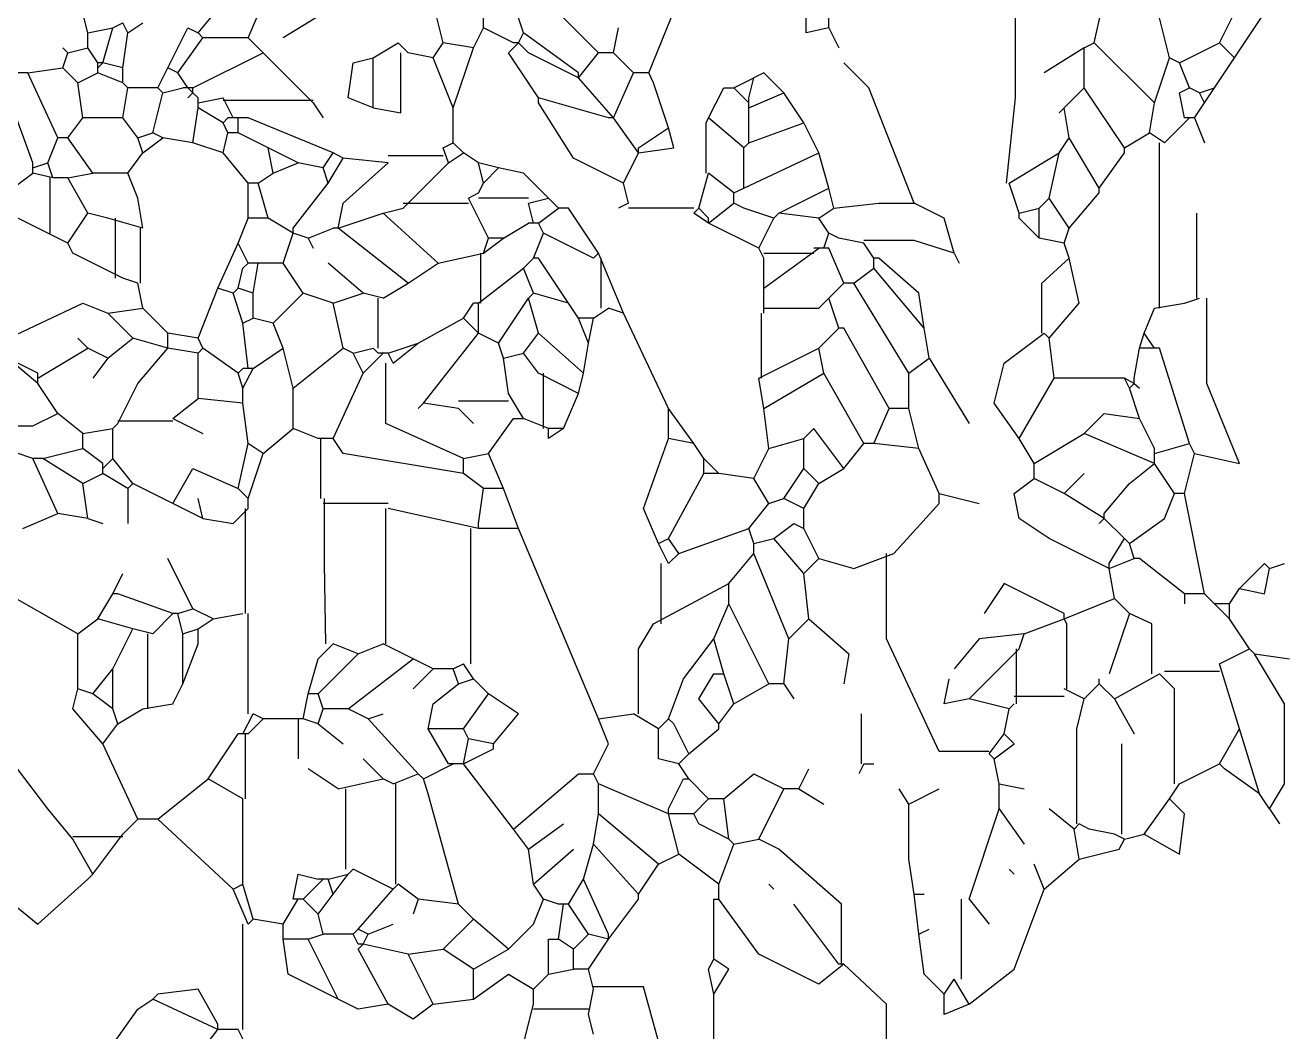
# Model space of a CAD drawing. Header units: millimetres. Extents: x 284148 to 331264, y 78716 to 101523.
# Drawn here: x 312568 to 313743, y 85722 to 86660 of the extents above; entities that cross this region are included whole.
import ezdxf

# ---------------------------------------------------------------- set-up
doc = ezdxf.new("R2010")
doc.units = ezdxf.units.MM

# ---------------------------------------------------------------- blocks, each defined once
blk = doc.blocks.new('A$C6DBE0424')
at = {"linetype": 'Continuous'}
for p, q in [((1439.6, 2506), (1439.6, 2585.3)), ((770, 2506), (760.6, 2543.3)), ((1012.6, 2538.7), (952, 2501.3)), ((1138.7, 2510.7), (1138.7, 2543.3)), ((1708, 2496.7), (1717.3, 2538.7)), ((872.7, 2506), (896, 2534)), ((919.3, 2501.3), (933.3, 2534)), ((1101.3, 2496.7), (1092, 2534)), ((1246, 2487.3), (1204, 2529.3)), ((1824.7, 2496.7), (1843.3, 2534)), ((793.3, 2510.7), (802.6, 2515.3)), ((807.3, 2506), (802.6, 2515.3)), ((807.3, 2506), (821.3, 2515.3)), ((1176, 2506), (1171.3, 2520)), ((1292.7, 2468.7), (1313.7, 2520)), ((1460.6, 2510.7), (1460.6, 2520)), ((1634.5, 2445.3), (1634.5, 2524.7)), ((1778, 2482.7), (1768.7, 2520)), ((1838.7, 2482.7), (1866.7, 2524.7)), ((770, 2506), (793.3, 2510.7)), ((770, 2492), (770, 2506)), ((784, 2478), (793.3, 2510.7)), ((802.6, 2473.3), (807.3, 2506)), ((844.6, 2473.3), (863.3, 2510.7)), ((863.3, 2510.7), (872.7, 2506)), ((877.3, 2501.3), (872.7, 2506)), ((1129.3, 2492), (1138.7, 2510.7)), ((1166.7, 2496.7), (1138.7, 2510.7)), ((1171.3, 2496.7), (1176, 2506)), ((1227.3, 2468.7), (1176, 2506)), ((1260, 2487.3), (1264.6, 2510.7)), ((1460.6, 2510.7), (1439.6, 2506)), ((1460.6, 2510.7), (1470, 2492)), ((751.3, 2487.3), (746.6, 2492)), ((751.3, 2487.3), (770, 2492)), ((779.3, 2478), (770, 2492)), ((854, 2468.7), (877.3, 2501.3)), ((919.3, 2501.3), (877.3, 2501.3)), ((933.3, 2487.3), (919.3, 2501.3)), ((1036, 2482.7), (1059.3, 2496.7)), ((1059.3, 2496.7), (1068.7, 2487.3)), ((1092, 2482.7), (1101.3, 2496.7)), ((1129.3, 2492), (1101.3, 2496.7)), ((1110.6, 2436), (1129.3, 2492)), ((1162, 2487.3), (1171.3, 2496.7)), ((1171.3, 2496.7), (1166.7, 2496.7)), ((1180.7, 2487.3), (1171.3, 2496.7)), ((1698.6, 2492), (1661.3, 2468.7)), ((1698.6, 2492), (1708, 2496.7)), ((1698.6, 2454.7), (1698.6, 2492)), ((1764, 2440.7), (1708, 2496.7)), ((1787.3, 2478), (1824.7, 2496.7)), ((1838.7, 2482.7), (1824.7, 2496.7)), ((746.6, 2473.3), (751.3, 2487.3)), ((868, 2454.7), (933.3, 2487.3)), ((980, 2440.7), (933.3, 2487.3)), ((1017.3, 2478), (1036, 2482.7)), ((1036, 2436), (1036, 2482.7)), ((1061.7, 2431.3), (1061.7, 2487.3)), ((1092, 2482.7), (1068.7, 2487.3)), ((1110.6, 2436), (1092, 2482.7)), ((1190, 2445.3), (1162, 2487.3)), ((1227.3, 2464), (1180.7, 2487.3)), ((1227.3, 2464), (1246, 2487.3)), ((1260, 2487.3), (1246, 2487.3)), ((1278.7, 2468.7), (1260, 2487.3)), ((1764, 2440.7), (1778, 2482.7)), ((1787.3, 2478), (1778, 2482.7)), ((1820, 2454.7), (1838.7, 2482.7)), ((714, 2468.7), (700, 2468.7)), ((714, 2468.7), (746.6, 2473.3)), ((742, 2408), (714, 2468.7)), ((760.6, 2459.3), (746.6, 2473.3)), ((760.6, 2459.3), (779.3, 2468.7)), ((779.3, 2473.3), (784, 2478)), ((779.3, 2473.3), (779.3, 2478)), ((784, 2478), (779.3, 2478)), ((779.3, 2468.7), (779.3, 2473.3)), ((802.6, 2459.3), (779.3, 2468.7)), ((802.6, 2473.3), (784, 2478)), ((802.6, 2459.3), (802.6, 2473.3)), ((835.3, 2454.7), (844.6, 2473.3)), ((854, 2468.7), (844.6, 2473.3)), ((863.3, 2454.7), (854, 2468.7)), ((1012.6, 2445.3), (1017.3, 2478)), ((1227.3, 2464), (1227.3, 2468.7)), ((1260, 2426.7), (1278.7, 2468.7)), ((1292.7, 2468.7), (1278.7, 2468.7)), ((1297.3, 2459.3), (1292.7, 2468.7)), ((1400, 2468.7), (1390.7, 2464)), ((1418.7, 2450), (1400, 2468.7)), ((1498, 2454.7), (1474.7, 2478)), ((1796.6, 2454.7), (1787.3, 2478)), ((765.3, 2426.7), (760.6, 2459.3)), ((807.3, 2454.7), (802.6, 2459.3)), ((1260, 2426.7), (1227.3, 2464)), ((1311.3, 2417.3), (1297.3, 2459.3)), ((1372, 2454.7), (1390.7, 2464)), ((1386, 2445.3), (1390.7, 2464)), ((802.6, 2426.7), (807.3, 2454.7)), ((835.3, 2454.7), (807.3, 2454.7)), ((830.7, 2412.7), (840, 2450)), ((840, 2450), (835.3, 2454.7)), ((840, 2450), (858.6, 2454.7)), ((863.3, 2454.7), (858.6, 2454.7)), ((868, 2450), (863.3, 2454.7)), ((868, 2454.7), (863.3, 2454.7)), ((868, 2450), (863.3, 2445.3)), ((868, 2450), (868, 2454.7)), ((872.7, 2445.3), (868, 2450)), ((872.7, 2440.7), (896, 2445.3)), ((872.7, 2440.7), (872.7, 2445.3)), ((905.3, 2426.7), (896, 2445.3)), ((1036, 2436), (1012.6, 2445.3)), ((1190, 2440.7), (1190, 2445.3)), ((1255.3, 2426.7), (1190, 2445.3)), ((1348.6, 2426.7), (1362.6, 2454.7)), ((1362.6, 2454.7), (1372, 2454.7)), ((1386, 2440.7), (1372, 2454.7)), ((1386, 2436), (1418.7, 2450)), ((1386, 2440.7), (1386, 2445.3)), ((1437.3, 2422), (1418.7, 2450)), ((1540, 2347.3), (1498, 2454.7)), ((1626.3, 2366), (1634.5, 2445.3)), ((1680, 2436), (1698.6, 2454.7)), ((1736, 2398.7), (1698.6, 2454.7)), ((1787.3, 2450), (1796.6, 2454.7)), ((1792, 2426.7), (1787.3, 2450)), ((1806, 2450), (1796.6, 2454.7)), ((1806, 2450), (1820, 2454.7)), ((1810.6, 2440.7), (1806, 2450)), ((1810.6, 2440.7), (1820, 2454.7)), ((718.7, 2384.7), (700, 2436)), ((868, 2403.3), (872.7, 2436)), ((872.7, 2436), (872.7, 2440.7)), ((896, 2422), (872.7, 2436)), ((980, 2443), (896, 2443)), ((980, 2440.7), (989.3, 2426.7)), ((1036, 2436), (1061.7, 2431.3)), ((1110.6, 2403.3), (1110.6, 2436)), ((1222.7, 2389.3), (1190, 2440.7)), ((1386, 2436), (1386, 2440.7)), ((1386, 2403.3), (1386, 2436)), ((1680, 2436), (1675.3, 2431.3)), ((1684.7, 2408), (1680, 2436)), ((1759.3, 2412.7), (1764, 2440.7)), ((1801.3, 2426.7), (1810.6, 2440.7)), ((751.3, 2408), (765.3, 2426.7)), ((802.6, 2426.7), (765.3, 2426.7)), ((816.7, 2408), (802.6, 2426.7)), ((896, 2422), (900.6, 2426.7)), ((900.6, 2412.7), (896, 2422)), ((905.3, 2426.7), (900.6, 2426.7)), ((910, 2426.7), (905.3, 2426.7)), ((919.3, 2426.7), (910, 2426.7)), ((910, 2412.7), (910, 2426.7)), ((998.6, 2394), (919.3, 2426.7)), ((1260, 2426.7), (1255.3, 2426.7)), ((1283.3, 2394), (1260, 2426.7)), ((1346.3, 2422), (1348.6, 2426.7)), ((1346.3, 2375.3), (1346.3, 2422)), ((1381.3, 2398.7), (1348.6, 2426.7)), ((1386, 2403.3), (1437.3, 2422)), ((1451.3, 2394), (1437.3, 2422)), ((1773.3, 2403.3), (1796.6, 2426.7)), ((1796.6, 2426.7), (1792, 2426.7)), ((1801.3, 2426.7), (1796.6, 2426.7)), ((1801.3, 2426.7), (1810.6, 2403.3)), ((816.7, 2408), (830.7, 2412.7)), ((840, 2408), (830.7, 2412.7)), ((896, 2394), (900.6, 2412.7)), ((910, 2412.7), (900.6, 2412.7)), ((938, 2398.7), (910, 2412.7)), ((1283.3, 2398.7), (1311.3, 2417.3)), ((1316, 2398.7), (1311.3, 2417.3)), ((1736, 2398.7), (1759.3, 2412.7)), ((1773.3, 2403.3), (1759.3, 2412.7)), ((732.7, 2384.7), (742, 2408)), ((751.3, 2408), (742, 2408)), ((774.7, 2375.3), (751.3, 2408)), ((821.3, 2394), (816.7, 2408)), ((821.3, 2394), (840, 2408)), ((868, 2403.3), (840, 2408)), ((896, 2394), (868, 2403.3)), ((942.7, 2375.3), (938, 2398.7)), ((966, 2384.7), (938, 2398.7)), ((1101.3, 2398.7), (1110.6, 2403.3)), ((1106, 2384.7), (1101.3, 2398.7)), ((1120, 2394), (1110.6, 2403.3)), ((1283.3, 2394), (1316, 2398.7)), ((1283.3, 2394), (1283.3, 2398.7)), ((1381.3, 2398.7), (1386, 2403.3)), ((1381.3, 2361.3), (1381.3, 2398.7)), ((1675.3, 2394), (1684.7, 2408)), ((1712.6, 2361.3), (1684.7, 2408)), ((1736, 2394), (1736, 2398.7)), ((1768.7, 2249.3), (1768.7, 2403.3)), ((807.3, 2375.3), (821.3, 2394)), ((919.3, 2366), (896, 2394)), ((989.3, 2380), (998.6, 2394)), ((994, 2366), (1008, 2389.3)), ((1008, 2389.3), (998.6, 2394)), ((1050, 2384.7), (1008, 2389.3)), ((1050, 2391.7), (1101.3, 2391.7)), ((1106, 2384.7), (1120, 2394)), ((1134, 2384.7), (1120, 2394)), ((1269.3, 2366), (1222.7, 2389.3)), ((1269.3, 2366), (1283.3, 2394)), ((1381.3, 2361.3), (1451.3, 2394)), ((1460.6, 2361.3), (1451.3, 2394)), ((1628.7, 2366), (1675.3, 2394)), ((1666, 2352), (1675.3, 2394)), ((1712.6, 2361.3), (1736, 2394)), ((700, 2361.3), (718.7, 2375.3)), ((718.7, 2380), (732.7, 2384.7)), ((718.7, 2380), (718.7, 2384.7)), ((718.7, 2375.3), (718.7, 2380)), ((737.3, 2370.7), (718.7, 2375.3)), ((737.3, 2370.7), (732.7, 2384.7)), ((751.3, 2370.7), (774.7, 2375.3)), ((807.3, 2375.3), (774.7, 2375.3)), ((816.7, 2352), (807.3, 2375.3)), ((928.7, 2366), (942.7, 2375.3)), ((942.7, 2375.3), (966, 2384.7)), ((989.3, 2380), (966, 2384.7)), ((994, 2366), (989.3, 2380)), ((1008, 2347.3), (1050, 2384.7)), ((1064, 2342.7), (1106, 2384.7)), ((1138.7, 2366), (1134, 2384.7)), ((1152.6, 2380), (1134, 2384.7)), ((1138.7, 2366), (1152.6, 2380)), ((1176, 2375.3), (1152.6, 2380)), ((1199.3, 2352), (1176, 2375.3)), ((1339.3, 2342.7), (1348.6, 2375.3)), ((1372, 2356.7), (1348.6, 2375.3)), ((735, 2319.3), (735, 2370.7)), ((751.3, 2370.7), (737.3, 2370.7)), ((770, 2338), (751.3, 2370.7)), ((919.3, 2333.3), (919.3, 2366)), ((928.7, 2366), (919.3, 2366)), ((938, 2333.3), (928.7, 2366)), ((961.3, 2324), (994, 2366)), ((1134, 2356.7), (1138.7, 2366)), ((1274, 2347.3), (1269.3, 2366)), ((1638, 2338), (1628.7, 2366)), ((821.3, 2324), (816.7, 2352)), ((1124.7, 2352), (1134, 2356.7)), ((1143.3, 2314.7), (1124.7, 2352)), ((1180.7, 2352), (1134, 2352)), ((1180.7, 2347.3), (1199.3, 2352)), ((1208.6, 2342.7), (1199.3, 2352)), ((1372, 2356.7), (1381.3, 2361.3)), ((1372, 2347.3), (1372, 2356.7)), ((1414, 2338), (1460.6, 2361.3)), ((1465.3, 2342.7), (1460.6, 2361.3)), ((1656.6, 2342.7), (1666, 2352)), ((1684.7, 2324), (1666, 2352)), ((1684.7, 2324), (1712.6, 2356.7)), ((1712.6, 2356.7), (1712.6, 2361.3)), ((732.7, 2319.3), (695.3, 2338)), ((751.3, 2310), (770, 2338)), ((788.7, 2333.3), (770, 2338)), ((1003.3, 2324), (1008, 2347.3)), ((1003.3, 2324), (1045.3, 2338)), ((1045.3, 2338), (1064, 2342.7)), ((1096.6, 2291.3), (1045.3, 2338)), ((1064, 2347.3), (1124.7, 2347.3)), ((1185.3, 2328.7), (1180.7, 2347.3)), ((1190, 2328.7), (1208.6, 2342.7)), ((1218, 2342.7), (1208.6, 2342.7)), ((1246, 2300.7), (1218, 2342.7)), ((1274, 2347.3), (1264.6, 2342.7)), ((1334.7, 2342.7), (1274, 2342.7)), ((1334.7, 2338), (1339.3, 2342.7)), ((1348.6, 2328.7), (1334.7, 2338)), ((1348.6, 2333.3), (1339.3, 2342.7)), ((1348.6, 2328.7), (1372, 2347.3)), ((1381.3, 2342.7), (1372, 2347.3)), ((1409.3, 2333.3), (1381.3, 2342.7)), ((1409.3, 2333.3), (1414, 2338)), ((1451.3, 2333.3), (1414, 2338)), ((1451.3, 2333.3), (1465.3, 2342.7)), ((1465.3, 2342.7), (1507.3, 2347.3)), ((1507.3, 2347.3), (1540, 2347.3)), ((1568, 2333.3), (1540, 2347.3)), ((1638, 2338), (1656.6, 2342.7)), ((1638, 2333.3), (1638, 2338)), ((1656.6, 2314.7), (1656.6, 2342.7)), ((1803.7, 2258.7), (1803.7, 2338)), ((821.3, 2324), (788.7, 2333.3)), ((795.7, 2277.3), (795.7, 2333.3)), ((910, 2310), (919.3, 2333.3)), ((938, 2333.3), (919.3, 2333.3)), ((961.3, 2319.3), (938, 2333.3)), ((1157.3, 2314.7), (1180.7, 2328.7)), ((1185.3, 2328.7), (1180.7, 2328.7)), ((1190, 2328.7), (1185.3, 2328.7)), ((1194.6, 2319.3), (1190, 2328.7)), ((1348.6, 2328.7), (1348.6, 2333.3)), ((1395.3, 2305.3), (1348.6, 2328.7)), ((1395.3, 2305.3), (1409.3, 2333.3)), ((1460.6, 2319.3), (1451.3, 2333.3)), ((1577.3, 2300.7), (1568, 2333.3)), ((1656.6, 2314.7), (1638, 2333.3)), ((751.3, 2310), (732.7, 2319.3)), ((819, 2272.7), (819, 2324)), ((952, 2291.3), (961.3, 2319.3)), ((961.3, 2319.3), (961.3, 2324)), ((975.3, 2314.7), (961.3, 2319.3)), ((975.3, 2314.7), (998.6, 2324)), ((975.3, 2314.7), (980, 2305.3)), ((1003.3, 2324), (998.6, 2324)), ((1068.7, 2272.7), (1003.3, 2324)), ((1138.7, 2300.7), (1157.3, 2314.7)), ((1138.7, 2300.7), (1143.3, 2314.7)), ((1157.3, 2314.7), (1143.3, 2314.7)), ((1185.3, 2296), (1194.6, 2319.3)), ((1241.3, 2296), (1194.6, 2319.3)), ((1456, 2305.3), (1460.6, 2319.3)), ((1470, 2314.7), (1460.6, 2319.3)), ((1493.3, 2310), (1470, 2314.7)), ((1680, 2310), (1656.6, 2314.7)), ((1680, 2310), (1684.7, 2324)), ((756, 2300.7), (751.3, 2310)), ((891.3, 2268), (910, 2310)), ((919.3, 2291.3), (910, 2310)), ((1400, 2296), (1395.3, 2305.3)), ((1400, 2268), (1451.3, 2305.3)), ((1451.3, 2305.3), (1446.6, 2305.3)), ((1456, 2305.3), (1451.3, 2305.3)), ((1460.6, 2305.3), (1456, 2305.3)), ((1474.7, 2272.7), (1460.6, 2305.3)), ((1540, 2312.3), (1493.3, 2312.3)), ((1502.6, 2296), (1493.3, 2310)), ((1577.3, 2300.7), (1540, 2312.3)), ((1684.7, 2296), (1680, 2310)), ((802.6, 2277.3), (756, 2300.7)), ((914.6, 2286.7), (919.3, 2291.3)), ((928.7, 2291.3), (919.3, 2291.3)), ((924, 2263.3), (928.7, 2291.3)), ((952, 2291.3), (928.7, 2291.3)), ((970.7, 2263.3), (952, 2291.3)), ((1026.7, 2263.3), (994, 2291.3)), ((1068.7, 2272.7), (1096.6, 2291.3)), ((1096.6, 2291.3), (1138.7, 2300.7)), ((1136.3, 2254), (1136.3, 2300.7)), ((1176, 2286.7), (1185.3, 2296)), ((1190, 2296), (1185.3, 2296)), ((1218, 2254), (1190, 2296)), ((1241.3, 2296), (1246, 2300.7)), ((1269.3, 2244.7), (1246, 2300.7)), ((1248.3, 2249.3), (1248.3, 2296)), ((1400, 2300.7), (1446.6, 2300.7)), ((1400, 2268), (1400, 2296)), ((1507.3, 2296), (1502.6, 2296)), ((1502.6, 2291.3), (1502.6, 2296)), ((1502.6, 2286.7), (1502.6, 2291.3)), ((1544.6, 2263.3), (1507.3, 2296)), ((1577.3, 2300.7), (1582, 2291.3)), ((1659, 2272.7), (1684.7, 2296)), ((1694, 2254), (1684.7, 2296)), ((910, 2268), (914.6, 2286.7)), ((1134, 2254), (1176, 2286.7)), ((1185.3, 2263.3), (1176, 2286.7)), ((1484, 2272.7), (1502.6, 2286.7)), ((1549.3, 2230.7), (1502.6, 2286.7)), ((816.7, 2272.7), (802.6, 2277.3)), ((821.3, 2249.3), (816.7, 2272.7)), ((872.7, 2221.3), (891.3, 2268)), ((905.3, 2263.3), (891.3, 2268)), ((905.3, 2263.3), (910, 2268)), ((924, 2263.3), (910, 2268)), ((1045.3, 2258.7), (1068.7, 2272.7)), ((1400, 2244.7), (1400, 2268)), ((1460.6, 2258.7), (1474.7, 2272.7)), ((1484, 2272.7), (1474.7, 2272.7)), ((1535.3, 2188.7), (1484, 2272.7)), ((1659, 2226), (1659, 2272.7)), ((914.6, 2235.3), (905.3, 2263.3)), ((924, 2240), (924, 2263.3)), ((942.7, 2235.3), (970.7, 2263.3)), ((998.6, 2254), (970.7, 2263.3)), ((998.6, 2254), (1026.7, 2263.3)), ((1045.3, 2258.7), (1026.7, 2263.3)), ((1040.7, 2212), (1040.7, 2258.7)), ((1152.6, 2216.7), (1180.7, 2258.7)), ((1180.7, 2258.7), (1185.3, 2263.3)), ((1190, 2226), (1180.7, 2258.7)), ((1218, 2254), (1185.3, 2263.3)), ((1451.3, 2249.3), (1460.6, 2258.7)), ((1470, 2230.7), (1460.6, 2258.7)), ((1549.3, 2230.7), (1544.6, 2263.3)), ((1792, 2254), (1806, 2258.7)), ((1813, 2179.3), (1813, 2258.7)), ((686, 2216.7), (765.3, 2254)), ((765.3, 2254), (788.7, 2244.7)), ((788.7, 2244.7), (821.3, 2249.3)), ((812, 2221.3), (788.7, 2244.7)), ((844.6, 2226), (821.3, 2249.3)), ((1008, 2212), (998.6, 2254)), ((1120, 2240), (1129.3, 2254)), ((1134, 2254), (1129.3, 2254)), ((1134, 2230.7), (1134, 2254)), ((1227.3, 2240), (1218, 2254)), ((1241.3, 2240), (1255.3, 2249.3)), ((1269.3, 2244.7), (1255.3, 2249.3)), ((1311.3, 2156), (1269.3, 2244.7)), ((1397.7, 2184), (1397.7, 2244.7)), ((1400, 2249.3), (1451.3, 2249.3)), ((1666, 2221.3), (1694, 2254)), ((1754.6, 2226), (1764, 2249.3)), ((1764, 2249.3), (1792, 2254)), ((914.6, 2235.3), (924, 2240)), ((919.3, 2193.3), (914.6, 2235.3)), ((942.7, 2235.3), (924, 2240)), ((952, 2212), (942.7, 2235.3)), ((1078, 2216.7), (1120, 2240)), ((1134, 2226), (1120, 2240)), ((1236.7, 2216.7), (1227.3, 2240)), ((1241.3, 2240), (1227.3, 2240)), ((1236.7, 2216.7), (1241.3, 2240)), ((770, 2212), (760.6, 2221.3)), ((788.7, 2202.7), (812, 2221.3)), ((844.6, 2212), (812, 2221.3)), ((872.7, 2221.3), (844.6, 2226)), ((844.6, 2221.3), (844.6, 2226)), ((844.6, 2216.7), (844.6, 2221.3)), ((877.3, 2212), (872.7, 2221.3)), ((1082.7, 2160.7), (1134, 2226)), ((1134, 2226), (1134, 2230.7)), ((1152.6, 2216.7), (1134, 2226)), ((1176, 2207.3), (1190, 2226)), ((1232, 2188.7), (1190, 2226)), ((1451.3, 2212), (1470, 2230.7)), ((1474.7, 2230.7), (1470, 2230.7)), ((1516.7, 2156), (1474.7, 2230.7)), ((1554, 2202.7), (1549.3, 2230.7)), ((1624, 2198), (1661.3, 2226)), ((1666, 2221.3), (1661.3, 2226)), ((1670.7, 2184), (1666, 2221.3)), ((1750, 2212), (1754.6, 2226)), ((1764, 2212), (1754.6, 2226)), ((723.3, 2184), (770, 2212)), ((788.7, 2202.7), (770, 2212)), ((816.7, 2179.3), (844.6, 2212)), ((844.6, 2212), (844.6, 2216.7)), ((872.7, 2207.3), (844.6, 2212)), ((872.7, 2207.3), (877.3, 2212)), ((910, 2188.7), (877.3, 2212)), ((924, 2193.3), (952, 2212)), ((961.3, 2174.7), (952, 2212)), ((961.3, 2174.7), (1008, 2212)), ((1017.3, 2207.3), (1008, 2212)), ((1017.3, 2207.3), (1036, 2212)), ((1040.7, 2207.3), (1036, 2212)), ((1050, 2207.3), (1078, 2216.7)), ((1054.6, 2198), (1078, 2216.7)), ((1157.3, 2202.7), (1152.6, 2216.7)), ((1232, 2188.7), (1236.7, 2216.7)), ((1395.3, 2184), (1451.3, 2212)), ((1456, 2188.7), (1451.3, 2212)), ((1745.3, 2184), (1750, 2212)), ((1764, 2212), (1750, 2212)), ((1768.7, 2212), (1764, 2212)), ((1796.6, 2123.3), (1768.7, 2212)), ((723.3, 2179.3), (695.3, 2202.7)), ((723.3, 2188.7), (695.3, 2202.7)), ((788.7, 2202.7), (774.7, 2184)), ((872.7, 2165.3), (872.7, 2207.3)), ((1026.7, 2188.7), (1017.3, 2207.3)), ((1026.7, 2188.7), (1045.3, 2207.3)), ((1045.3, 2207.3), (1040.7, 2207.3)), ((1050, 2207.3), (1045.3, 2207.3)), ((1047.7, 2142), (1047.7, 2198)), ((1054.6, 2198), (1050, 2207.3)), ((1157.3, 2202.7), (1176, 2207.3)), ((1162, 2170), (1157.3, 2202.7)), ((1190, 2188.7), (1176, 2207.3)), ((1535.3, 2188.7), (1554, 2202.7)), ((1554, 2202.7), (1591.3, 2142)), ((1614.6, 2160.7), (1624, 2198)), ((723.3, 2184), (723.3, 2188.7)), ((910, 2188.7), (914.6, 2193.3)), ((914.6, 2174.7), (910, 2188.7)), ((914.6, 2174.7), (924, 2193.3)), ((919.3, 2193.3), (914.6, 2193.3)), ((924, 2193.3), (919.3, 2193.3)), ((998.6, 2128), (1026.7, 2188.7)), ((1227.3, 2170), (1190, 2188.7)), ((1194.6, 2137.3), (1194.6, 2188.7)), ((1227.3, 2170), (1232, 2188.7)), ((1400, 2156), (1456, 2188.7)), ((1493.3, 2123.3), (1456, 2188.7)), ((1535.3, 2156), (1535.3, 2188.7)), ((723.3, 2179.3), (723.3, 2184)), ((742, 2151.3), (723.3, 2179.3)), ((798, 2142), (816.7, 2179.3)), ((914.6, 2160.7), (914.6, 2174.7)), ((961.3, 2137.3), (961.3, 2174.7)), ((1400, 2156), (1395.3, 2184)), ((1638, 2128), (1670.7, 2184)), ((1736, 2184), (1670.7, 2184)), ((1740.7, 2174.7), (1736, 2184)), ((1745.3, 2179.3), (1736, 2184)), ((1740.7, 2174.7), (1745.3, 2179.3)), ((1750, 2146.7), (1740.7, 2174.7)), ((1745.3, 2179.3), (1745.3, 2184)), ((1745.3, 2179.3), (1750, 2174.7)), ((1843.3, 2104.7), (1813, 2179.3)), ((849.3, 2146.7), (872.7, 2165.3)), ((914.6, 2160.7), (872.7, 2165.3)), ((1115.3, 2163), (1162, 2163)), ((1176, 2146.7), (1162, 2170)), ((1213.3, 2137.3), (1227.3, 2170)), ((718.7, 2139.7), (742, 2151.3)), ((765.3, 2132.7), (742, 2151.3)), ((919.3, 2123.3), (914.6, 2160.7)), ((1082.7, 2160.7), (1078, 2156)), ((1115.3, 2156), (1082.7, 2160.7)), ((1115.3, 2156), (1129.3, 2142)), ((1334.7, 2123.3), (1311.3, 2156)), ((1311.3, 2128), (1311.3, 2156)), ((1404.6, 2118.7), (1400, 2156)), ((1502.6, 2123.3), (1516.7, 2156)), ((1535.3, 2156), (1516.7, 2156)), ((1544.6, 2118.7), (1535.3, 2156)), ((1638, 2128), (1614.6, 2160.7)), ((1698.6, 2132.7), (1717.3, 2151.3)), ((1717.3, 2151.3), (1750, 2146.7)), ((672, 2139.7), (718.7, 2139.7)), ((793.3, 2137.3), (798, 2142)), ((798, 2144.3), (849.3, 2144.3)), ((849.3, 2146.7), (877.3, 2132.7)), ((1120, 2109.3), (1047.7, 2142)), ((1143.3, 2114), (1166.7, 2146.7)), ((1166.7, 2146.7), (1176, 2146.7)), ((1199.3, 2137.3), (1176, 2146.7)), ((1764, 2118.7), (1750, 2146.7)), ((765.3, 2132.7), (793.3, 2137.3)), ((765.3, 2118.7), (765.3, 2132.7)), ((793.3, 2109.3), (793.3, 2137.3)), ((933.3, 2114), (961.3, 2137.3)), ((984.7, 2128), (961.3, 2137.3)), ((998.6, 2128), (984.7, 2128)), ((987, 2072), (987, 2128)), ((1008, 2114), (998.6, 2128)), ((1213.3, 2137.3), (1199.3, 2137.3)), ((1213.3, 2137.3), (1199.3, 2128)), ((1199.3, 2128), (1199.3, 2137.3)), ((1288, 2062.7), (1311.3, 2128)), ((1334.7, 2123.3), (1311.3, 2128)), ((1404.6, 2118.7), (1437.3, 2128)), ((1446.6, 2137.3), (1437.3, 2128)), ((1437.3, 2100), (1437.3, 2128)), ((1474.7, 2100), (1446.6, 2137.3)), ((1652, 2104.7), (1638, 2128)), ((1652, 2104.7), (1698.6, 2132.7)), ((1764, 2104.7), (1698.6, 2132.7)), ((718.7, 2109.3), (676.7, 2123.3)), ((728, 2109.3), (765.3, 2118.7)), ((784, 2104.7), (765.3, 2118.7)), ((910, 2081.3), (919.3, 2123.3)), ((933.3, 2114), (919.3, 2123.3)), ((1344, 2109.3), (1334.7, 2123.3)), ((1390.7, 2090.7), (1404.6, 2118.7)), ((1474.7, 2100), (1493.3, 2123.3)), ((1502.6, 2123.3), (1493.3, 2123.3)), ((1544.6, 2118.7), (1502.6, 2123.3)), ((1563.3, 2076.7), (1544.6, 2118.7)), ((1764, 2114), (1796.6, 2123.3)), ((1764, 2114), (1764, 2118.7)), ((1801.3, 2114), (1796.6, 2123.3)), ((742, 2058), (718.7, 2109.3)), ((728, 2109.3), (718.7, 2109.3)), ((765.3, 2086), (728, 2109.3)), ((784, 2100), (793.3, 2109.3)), ((784, 2100), (784, 2104.7)), ((812, 2086), (793.3, 2109.3)), ((919.3, 2072), (933.3, 2114)), ((1120, 2095.3), (1008, 2114)), ((1120, 2109.3), (1143.3, 2114)), ((1120, 2095.3), (1120, 2109.3)), ((1157.3, 2081.3), (1143.3, 2114)), ((1358, 2095.3), (1344, 2109.3)), ((1344, 2095.3), (1344, 2109.3)), ((1652, 2090.7), (1652, 2104.7)), ((1740.7, 2086), (1764, 2104.7)), ((1764, 2109.3), (1764, 2114)), ((1764, 2104.7), (1764, 2109.3)), ((1782.7, 2076.7), (1764, 2104.7)), ((1792, 2076.7), (1801.3, 2114)), ((1801.3, 2114), (1843.3, 2104.7)), ((765.3, 2086), (784, 2095.3)), ((784, 2095.3), (784, 2100)), ((807.3, 2081.3), (784, 2095.3)), ((849.3, 2067.3), (868, 2100)), ((868, 2100), (910, 2081.3)), ((1138.7, 2081.3), (1120, 2095.3)), ((1311.3, 2034.7), (1344, 2095.3)), ((1358, 2095.3), (1344, 2095.3)), ((1390.7, 2090.7), (1358, 2095.3)), ((1418.7, 2072), (1437.3, 2100)), ((1451.3, 2086), (1437.3, 2100)), ((1451.3, 2086), (1474.7, 2100)), ((1680, 2076.7), (1698.6, 2095.3)), ((770, 2053.3), (765.3, 2086)), ((807.3, 2081.3), (812, 2086)), ((807.3, 2081.3), (807.3, 2048.7)), ((849.3, 2067.3), (812, 2086)), ((919.3, 2072), (910, 2081.3)), ((1134, 2048.7), (1138.7, 2081.3)), ((1157.3, 2081.3), (1138.7, 2081.3)), ((1171.3, 2044), (1157.3, 2081.3)), ((1404.6, 2067.3), (1390.7, 2090.7)), ((1437.3, 2062.7), (1451.3, 2086)), ((1633.3, 2076.7), (1652, 2090.7)), ((1680, 2076.7), (1652, 2090.7)), ((1717.3, 2058), (1740.7, 2086)), ((877.3, 2053.3), (872.7, 2072)), ((919.3, 2062.7), (919.3, 2072)), ((990.5, 2011.3), (990.5, 2072)), ((1404.6, 2067.3), (1418.7, 2072)), ((1437.3, 2062.7), (1418.7, 2072)), ((1563.3, 2067.3), (1563.3, 2076.7)), ((1563.3, 2076.7), (1600.6, 2067.3)), ((1638, 2053.3), (1633.3, 2076.7)), ((1717.3, 2053.3), (1680, 2076.7)), ((1773.3, 2053.3), (1782.7, 2076.7)), ((1792, 2076.7), (1782.7, 2076.7)), ((1810.6, 1983.3), (1792, 2076.7)), ((709.3, 2044), (742, 2058)), ((770, 2053.3), (742, 2058)), ((877.3, 2053.3), (849.3, 2067.3)), ((905.3, 2048.7), (919.3, 2062.7)), ((917, 1964.7), (917, 2062.7)), ((1050, 2067.3), (989.3, 2067.3)), ((1047.7, 1936.7), (1047.7, 2062.7)), ((1134, 2044), (1050, 2062.7)), ((1302, 2030), (1288, 2062.7)), ((1386, 2044), (1404.6, 2067.3)), ((1437.3, 2044), (1437.3, 2062.7)), ((1521.3, 2020.7), (1563.3, 2067.3)), ((1717.3, 2053.3), (1717.3, 2058)), ((770, 2053.3), (784, 2048.7)), ((877.3, 2053.3), (905.3, 2048.7)), ((1134, 2044), (1134, 2048.7)), ((1409.3, 2034.7), (1428, 2048.7)), ((1428, 2048.7), (1437.3, 2044)), ((1666, 2034.7), (1638, 2053.3)), ((1717.3, 2053.3), (1712.6, 2048.7)), ((1736, 2034.7), (1717.3, 2053.3)), ((1740.7, 2030), (1773.3, 2053.3)), ((1127, 1918), (1127, 2044)), ((1171.3, 2044), (1134, 2044)), ((1246, 1866.7), (1171.3, 2044)), ((1302, 2030), (1311.3, 2034.7)), ((1320.7, 2020.7), (1311.3, 2034.7)), ((1320.7, 2020.7), (1386, 2044)), ((1390.7, 2030), (1386, 2044)), ((1390.7, 2030), (1409.3, 2034.7)), ((1437.3, 2002), (1409.3, 2034.7)), ((1451.3, 2016), (1437.3, 2044)), ((1722, 2006.7), (1666, 2034.7)), ((1722, 2011.3), (1736, 2034.7)), ((1740.7, 2030), (1736, 2034.7)), ((1311.3, 2011.3), (1302, 2030)), ((1390.7, 2020.7), (1390.7, 2030)), ((1745.3, 2016), (1740.7, 2030)), ((868, 1969.3), (844.6, 2016)), ((991.7, 1936.7), (990.5, 2011.3)), ((1304.3, 1955.3), (1304.3, 2011.3)), ((1311.3, 2011.3), (1320.7, 2020.7)), ((1367.3, 1992.7), (1390.7, 2020.7)), ((1423.3, 1941.3), (1390.7, 2020.7)), ((1437.3, 2002), (1451.3, 2016)), ((1451.3, 2016), (1484, 2006.7)), ((1484, 2006.7), (1521.3, 2020.7)), ((1514.3, 1941.3), (1514.3, 2020.7)), ((1722, 2006.7), (1745.3, 2016)), ((1722, 2006.7), (1722, 2011.3)), ((1750, 2016), (1745.3, 2016)), ((1792, 1983.3), (1750, 2016)), ((1843.3, 1988), (1866.7, 2011.3)), ((1866.7, 2011.3), (1871.3, 2006.7)), ((1871.3, 2006.7), (1885.3, 2011.3)), ((793.3, 1983.3), (802.6, 2002)), ((1442, 1960), (1437.3, 2002)), ((1726.7, 1978.7), (1722, 2006.7)), ((1866.7, 1983.3), (1871.3, 2006.7)), ((760.6, 1946), (686, 1988)), ((1297.3, 1955.3), (1367.3, 1992.7)), ((1367.3, 1974), (1367.3, 1992.7)), ((1624, 1992.7), (1605.3, 1964.7)), ((1680, 1964.7), (1624, 1992.7)), ((1834, 1974), (1843.3, 1988)), ((1843.3, 1988), (1866.7, 1983.3)), ((779.3, 1960), (793.3, 1983.3)), ((798, 1983.3), (793.3, 1983.3)), ((849.3, 1964.7), (798, 1983.3)), ((1353.3, 1941.3), (1367.3, 1974)), ((1404.6, 1899.3), (1367.3, 1974)), ((1680, 1960), (1726.7, 1978.7)), ((1740.7, 1964.7), (1726.7, 1978.7)), ((1810.6, 1983.3), (1792, 1983.3)), ((1792, 1983.3), (1792, 1974)), ((1820, 1974), (1810.6, 1983.3)), ((1834, 1960), (1820, 1974)), ((1834, 1974), (1820, 1974)), ((1834, 1960), (1834, 1974)), ((830.7, 1946), (849.3, 1964.7)), ((854, 1964.7), (849.3, 1964.7)), ((854, 1964.7), (868, 1969.3)), ((858.6, 1946), (854, 1964.7)), ((886.7, 1960), (868, 1969.3)), ((886.7, 1960), (914.6, 1964.7)), ((919.3, 1871.3), (919.3, 1964.7)), ((1680, 1960), (1680, 1964.7)), ((1740.7, 1964.7), (1722, 1908.7)), ((1761.7, 1955.3), (1740.7, 1964.7)), ((760.6, 1946), (779.3, 1960)), ((812, 1950.7), (779.3, 1960)), ((793.3, 1913.3), (812, 1950.7)), ((830.7, 1946), (812, 1950.7)), ((858.6, 1946), (872.7, 1950.7)), ((872.7, 1950.7), (886.7, 1960)), ((872.7, 1936.7), (872.7, 1950.7)), ((1283.3, 1932), (1297.3, 1955.3)), ((1423.3, 1941.3), (1442, 1960)), ((1442, 1960), (1479.3, 1927.3)), ((1642.7, 1946), (1680, 1960)), ((1682.3, 1955.3), (1680, 1960)), ((1682.3, 1894.7), (1682.3, 1955.3)), ((1761.7, 1908.7), (1761.7, 1955.3)), ((1852.6, 1932), (1834, 1960)), ((760.6, 1894.7), (760.6, 1946)), ((826, 1876), (826, 1946)), ((858.6, 1899.3), (858.6, 1946)), ((1325.3, 1904), (1353.3, 1941.3)), ((1362.6, 1908.7), (1353.3, 1941.3)), ((1418.7, 1899.3), (1423.3, 1941.3)), ((1563.3, 1836.3), (1514.3, 1941.3)), ((1600.6, 1941.3), (1577.3, 1913.3)), ((1642.7, 1946), (1600.6, 1941.3)), ((1638, 1932), (1642.7, 1946)), ((858.6, 1899.3), (872.7, 1936.7)), ((984.7, 1922.7), (998.6, 1936.7)), ((984.7, 1890), (1022, 1927.3)), ((1022, 1927.3), (998.6, 1936.7)), ((1022, 1927.3), (1045.3, 1936.7)), ((1073.3, 1922.7), (1045.3, 1936.7)), ((1283.3, 1871.3), (1283.3, 1932)), ((1479.3, 1927.3), (1474.7, 1899.3)), ((1591.3, 1885.3), (1638, 1932)), ((1635.6, 1880.7), (1635.6, 1932)), ((1824.7, 1918), (1852.6, 1932)), ((1857.3, 1927.3), (1852.6, 1932)), ((1885.3, 1880.7), (1857.3, 1927.3)), ((1857.3, 1927.3), (1890, 1922.7)), ((975.3, 1890), (984.7, 1922.7)), ((1012.6, 1876), (1073.3, 1922.7)), ((1092, 1913.3), (1073.3, 1922.7)), ((1110.6, 1913.3), (1120, 1918)), ((1129.3, 1904), (1120, 1918)), ((1843.3, 1857.3), (1824.7, 1918)), ((774.7, 1890), (793.3, 1913.3)), ((793.3, 1876), (793.3, 1913.3)), ((1092, 1913.3), (1073.3, 1894.7)), ((1110.6, 1913.3), (1092, 1913.3)), ((1115.3, 1899.3), (1110.6, 1913.3)), ((1115.3, 1899.3), (1129.3, 1904)), ((1143.3, 1890), (1129.3, 1904)), ((1311.3, 1866.7), (1325.3, 1904)), ((1339.3, 1885.3), (1353.3, 1908.7)), ((1353.3, 1908.7), (1362.6, 1908.7)), ((1372, 1880.7), (1362.6, 1908.7)), ((1568, 1880.7), (1572.7, 1904)), ((1712.6, 1899.3), (1712.6, 1904)), ((1726.7, 1885.3), (1768.7, 1908.7)), ((1773.3, 1904), (1768.7, 1908.7)), ((1773.3, 1911), (1824.7, 1911)), ((1782.7, 1894.7), (1773.3, 1904)), ((756, 1876), (760.6, 1894.7)), ((774.7, 1890), (760.6, 1894.7)), ((849.3, 1880.7), (858.6, 1899.3)), ((1092, 1880.7), (1115.3, 1899.3)), ((1372, 1880.7), (1404.6, 1899.3)), ((1418.7, 1899.3), (1404.6, 1899.3)), ((1418.7, 1899.3), (1428, 1885.3)), ((1698.6, 1885.3), (1680, 1894.7)), ((1698.6, 1885.3), (1712.6, 1899.3)), ((1726.7, 1885.3), (1712.6, 1899.3)), ((1782.7, 1806), (1782.7, 1894.7)), ((793.3, 1876), (774.7, 1890)), ((821.3, 1876), (849.3, 1880.7)), ((970.7, 1866.7), (975.3, 1890)), ((984.7, 1890), (975.3, 1890)), ((989.3, 1876), (984.7, 1890)), ((1087.3, 1857.3), (1092, 1880.7)), ((1120, 1857.3), (1143.3, 1890)), ((1171.3, 1871.3), (1143.3, 1890)), ((1358, 1862), (1339.3, 1885.3)), ((1358, 1862), (1372, 1880.7)), ((1591.3, 1885.3), (1568, 1880.7)), ((1628.7, 1876), (1591.3, 1885.3)), ((1628.7, 1876), (1633.3, 1880.7)), ((1633.3, 1887.7), (1680, 1887.7)), ((1691.7, 1857.3), (1698.6, 1885.3)), ((1726.7, 1885.3), (1745.3, 1852.7)), ((1885.3, 1806), (1885.3, 1880.7)), ((784, 1843.3), (756, 1876)), ((798, 1862), (793.3, 1876)), ((798, 1862), (821.3, 1876)), ((914.6, 1852.7), (924, 1871.3)), ((933.3, 1866.7), (924, 1871.3)), ((984.7, 1862), (989.3, 1876)), ((1012.6, 1876), (989.3, 1876)), ((1031.3, 1866.7), (1012.6, 1876)), ((1031.3, 1866.7), (1045.3, 1871.3)), ((1148, 1843.3), (1171.3, 1871.3)), ((1246, 1866.7), (1278.7, 1871.3)), ((1302, 1857.3), (1278.7, 1871.3)), ((1491, 1824.7), (1491, 1871.3)), ((1624, 1852.7), (1628.7, 1876)), ((784, 1843.3), (798, 1862)), ((919.3, 1852.7), (933.3, 1866.7)), ((961.3, 1866.7), (933.3, 1866.7)), ((966, 1866.7), (961.3, 1866.7)), ((970.7, 1866.7), (966, 1866.7)), ((966, 1866.7), (966, 1829.3)), ((984.7, 1862), (970.7, 1866.7)), ((984.7, 1862), (1008, 1843.3)), ((1078, 1815.3), (1031.3, 1866.7)), ((1106, 1824.7), (1087.3, 1857.3)), ((1120, 1857.3), (1087.3, 1857.3)), ((1124.7, 1848), (1120, 1857.3)), ((1255.3, 1843.3), (1246, 1866.7)), ((1302, 1857.3), (1311.3, 1866.7)), ((1302, 1829.3), (1302, 1857.3)), ((1316, 1862), (1311.3, 1866.7)), ((1330, 1834), (1316, 1862)), ((1330, 1834), (1358, 1857.3)), ((1358, 1857.3), (1358, 1862)), ((1691.7, 1768.7), (1691.7, 1857.3)), ((1824.7, 1824.7), (1843.3, 1857.3)), ((1862, 1796.7), (1843.3, 1857.3)), ((882, 1810.7), (910, 1852.7)), ((914.6, 1852.7), (910, 1852.7)), ((919.3, 1852.7), (914.6, 1852.7)), ((917, 1792), (917, 1852.7)), ((1120, 1824.7), (1124.7, 1848)), ((1148, 1843.3), (1124.7, 1848)), ((1610, 1834), (1624, 1852.7)), ((1633.3, 1843.3), (1624, 1852.7)), ((816.7, 1773.3), (784, 1843.3)), ((1120, 1824.7), (1148, 1838.7)), ((1148, 1838.7), (1148, 1843.3)), ((1241.3, 1815.3), (1255.3, 1843.3)), ((1320.7, 1824.7), (1330, 1834)), ((1610, 1836.3), (1563.3, 1836.3)), ((1614.6, 1829.3), (1610, 1834)), ((1614.6, 1829.3), (1633.3, 1843.3)), ((1733.6, 1759.3), (1733.6, 1843.3)), ((1045.3, 1810.7), (1026.7, 1829.3)), ((1082.7, 1810.7), (1110.6, 1824.7)), ((1110.6, 1824.7), (1106, 1824.7)), ((1115.3, 1824.7), (1110.6, 1824.7)), ((1120, 1824.7), (1115.3, 1824.7)), ((1166.7, 1764), (1120, 1824.7)), ((1320.7, 1824.7), (1302, 1829.3)), ((1330, 1810.7), (1320.7, 1824.7)), ((1493.3, 1824.7), (1488.7, 1815.3)), ((1493.3, 1824.7), (1502.6, 1824.7)), ((1619.3, 1806), (1614.6, 1829.3)), ((1787.3, 1806), (1824.7, 1824.7)), ((1829.3, 1820), (1824.7, 1824.7)), ((732.7, 1782.7), (704.6, 1820)), ((835.3, 1773.3), (882, 1810.7)), ((914.6, 1792), (882, 1810.7)), ((1003.3, 1801.3), (975.3, 1820)), ((1003.3, 1801.3), (1045.3, 1810.7)), ((1054.6, 1806), (1045.3, 1810.7)), ((1054.6, 1806), (1078, 1815.3)), ((1082.7, 1810.7), (1078, 1815.3)), ((1087.3, 1796.7), (1082.7, 1810.7)), ((1166.7, 1764), (1227.3, 1815.3)), ((1227.3, 1815.3), (1241.3, 1815.3)), ((1246, 1806), (1241.3, 1815.3)), ((1311.3, 1782.7), (1325.3, 1810.7)), ((1325.3, 1810.7), (1330, 1810.7)), ((1348.6, 1792), (1330, 1810.7)), ((1362.6, 1792), (1390.7, 1815.3)), ((1390.7, 1815.3), (1418.7, 1801.3)), ((1432.7, 1801.3), (1442, 1820)), ((1862, 1796.7), (1829.3, 1820)), ((1010.3, 1726.7), (1010.3, 1801.3)), ((1057, 1712.7), (1057, 1806)), ((1311.3, 1778), (1246, 1806)), ((1246, 1778), (1246, 1806)), ((1395.3, 1754.7), (1418.7, 1801.3)), ((1432.7, 1801.3), (1418.7, 1801.3)), ((1432.7, 1801.3), (1456, 1787.3)), ((1535.3, 1787.3), (1526, 1801.3)), ((1535.3, 1787.3), (1563.3, 1801.3)), ((1619.3, 1782.7), (1619.3, 1806)), ((1619.3, 1806), (1642.7, 1801.3)), ((1778, 1792), (1787.3, 1806)), ((1871.3, 1782.7), (1885.3, 1806)), ((914.6, 1712.7), (914.6, 1792)), ((1115.3, 1694), (1087.3, 1796.7)), ((1334.7, 1778), (1348.6, 1792)), ((1362.6, 1792), (1348.6, 1792)), ((1367.3, 1754.7), (1362.6, 1792)), ((1535.3, 1736), (1535.3, 1787.3)), ((1754.6, 1759.3), (1778, 1792)), ((1792, 1778), (1778, 1792)), ((1871.3, 1782.7), (1862, 1796.7)), ((756, 1754.7), (732.7, 1782.7)), ((1241.3, 1750), (1246, 1778)), ((1302, 1731.3), (1246, 1778)), ((1311.3, 1778), (1311.3, 1782.7)), ((1320.7, 1740.7), (1311.3, 1778)), ((1334.7, 1778), (1311.3, 1778)), ((1339.3, 1768.7), (1334.7, 1778)), ((1591.3, 1698.7), (1619.3, 1782.7)), ((1619.3, 1782.7), (1642.7, 1750)), ((1689.3, 1764), (1666, 1782.7)), ((1787.3, 1740.7), (1792, 1778)), ((1871.3, 1782.7), (1880.7, 1768.7)), ((802.6, 1759.3), (816.7, 1773.3)), ((835.3, 1773.3), (816.7, 1773.3)), ((905.3, 1708), (835.3, 1773.3)), ((1180.7, 1745.3), (1166.7, 1764)), ((1180.7, 1745.3), (1213.3, 1768.7)), ((1367.3, 1754.7), (1339.3, 1768.7)), ((1689.3, 1764), (1694, 1768.7)), ((1694, 1736), (1689.3, 1764)), ((1703.3, 1764), (1694, 1768.7)), ((1726.7, 1759.3), (1703.3, 1764)), ((756, 1757), (802.6, 1757)), ((774.7, 1722), (756, 1754.7)), ((774.7, 1722), (802.6, 1759.3)), ((1372, 1750), (1367.3, 1754.7)), ((1372, 1750), (1395.3, 1754.7)), ((1414, 1745.3), (1395.3, 1754.7)), ((1736, 1754.7), (1726.7, 1759.3)), ((1731.3, 1745.3), (1736, 1754.7)), ((1736, 1754.7), (1754.6, 1759.3)), ((1754.6, 1759.3), (1787.3, 1740.7)), ((1185.3, 1712.7), (1180.7, 1745.3)), ((1185.3, 1712.7), (1222.7, 1745.3)), ((1232, 1717.3), (1241.3, 1750)), ((1283.3, 1703.3), (1241.3, 1750)), ((1302, 1731.3), (1320.7, 1740.7)), ((1358, 1712.7), (1320.7, 1740.7)), ((1358, 1712.7), (1372, 1750)), ((1472.3, 1694), (1414, 1745.3)), ((1694, 1736), (1731.3, 1745.3)), ((1283.3, 1703.3), (1302, 1731.3)), ((1540, 1703.3), (1535.3, 1736)), ((1661.3, 1708), (1652, 1731.3)), ((1661.3, 1708), (1694, 1736)), ((672, 1717.3), (723.3, 1675.3)), ((723.3, 1675.3), (770, 1717.3)), ((770, 1717.3), (774.7, 1722)), ((961.3, 1698.7), (966, 1722)), ((966, 1722), (984.7, 1717.3)), ((970.7, 1698.7), (989.3, 1717.3)), ((989.3, 1717.3), (984.7, 1717.3)), ((994, 1717.3), (989.3, 1717.3)), ((994, 1717.3), (1012.6, 1722)), ((998.6, 1703.3), (994, 1717.3)), ((998.6, 1703.3), (1012.6, 1722)), ((1012.6, 1722), (1017.3, 1726.7)), ((1054.6, 1708), (1017.3, 1726.7)), ((1218, 1694), (1232, 1717.3)), ((1255.3, 1666), (1232, 1717.3)), ((1633.3, 1722), (1628.7, 1726.7)), ((905.3, 1708), (914.6, 1712.7)), ((919.3, 1675.3), (905.3, 1708)), ((924, 1680), (914.6, 1712.7)), ((1022, 1670.7), (1054.6, 1708)), ((1054.6, 1708), (1059.3, 1712.7)), ((1078, 1698.7), (1059.3, 1712.7)), ((1194.6, 1698.7), (1185.3, 1712.7)), ((1358, 1698.7), (1358, 1712.7)), ((1409.3, 1708), (1404.6, 1712.7)), ((1633.3, 1633.3), (1661.3, 1708)), ((952, 1675.3), (966, 1698.7)), ((966, 1698.7), (961.3, 1698.7)), ((970.7, 1698.7), (966, 1698.7)), ((984.7, 1684.7), (970.7, 1698.7)), ((984.7, 1684.7), (998.6, 1703.3)), ((1078, 1698.7), (1073.3, 1684.7)), ((1115.3, 1694), (1078, 1698.7)), ((1129.3, 1680), (1115.3, 1694)), ((1185.3, 1675.3), (1194.6, 1698.7)), ((1208.6, 1694), (1194.6, 1698.7)), ((1208.6, 1661.3), (1213.3, 1694)), ((1213.3, 1694), (1208.6, 1694)), ((1218, 1694), (1213.3, 1694)), ((1236.7, 1666), (1218, 1694)), ((1255.3, 1661.3), (1283.3, 1698.7)), ((1283.3, 1698.7), (1283.3, 1703.3)), ((1353.3, 1642.7), (1353.3, 1698.7)), ((1353.3, 1698.7), (1358, 1698.7)), ((1395.3, 1647.3), (1358, 1698.7)), ((1470, 1638), (1428, 1694)), ((1472.3, 1638), (1472.3, 1694)), ((1544.6, 1666), (1540, 1703.3)), ((1540, 1703.3), (1549.3, 1703.3)), ((1584.3, 1624), (1584.3, 1698.7)), ((1591.3, 1698.7), (1610, 1675.3)), ((989.3, 1666), (984.7, 1684.7)), ((914.6, 1577.3), (914.6, 1675.3)), ((919.3, 1675.3), (924, 1680)), ((952, 1675.3), (924, 1680)), ((952, 1661.3), (952, 1675.3)), ((1017.3, 1666), (1022, 1670.7)), ((1031.3, 1666), (1022, 1670.7)), ((1031.3, 1666), (1054.6, 1675.3)), ((1101.3, 1652), (1129.3, 1680)), ((1162, 1652), (1129.3, 1680)), ((1162, 1652), (1185.3, 1675.3)), ((1544.6, 1666), (1554, 1670.7)), ((956.6, 1628.7), (952, 1661.3)), ((975.3, 1661.3), (952, 1661.3)), ((975.3, 1661.3), (989.3, 1666)), ((1003.3, 1605.3), (975.3, 1661.3)), ((1017.3, 1666), (989.3, 1666)), ((1022, 1656.7), (1017.3, 1666)), ((1022, 1652), (1026.7, 1656.7)), ((1026.7, 1656.7), (1022, 1656.7)), ((1026.7, 1656.7), (1031.3, 1666)), ((1068.7, 1647.3), (1026.7, 1656.7)), ((1199.3, 1628.7), (1199.3, 1661.3)), ((1199.3, 1661.3), (1208.6, 1661.3)), ((1222.7, 1652), (1208.6, 1661.3)), ((1222.7, 1652), (1236.7, 1666)), ((1255.3, 1661.3), (1236.7, 1666)), ((1236.7, 1633.3), (1255.3, 1661.3)), ((1255.3, 1661.3), (1255.3, 1666)), ((1549.3, 1628.7), (1544.6, 1666)), ((1050, 1600.7), (1022, 1652)), ((1068.7, 1647.3), (1101.3, 1652)), ((1092, 1600.7), (1068.7, 1647.3)), ((1129.3, 1633.3), (1101.3, 1652)), ((1129.3, 1633.3), (1162, 1652)), ((1222.7, 1633.3), (1222.7, 1652)), ((1451.3, 1619.3), (1395.3, 1647.3)), ((1129.3, 1605.3), (1129.3, 1633.3)), ((1199.3, 1628.7), (1222.7, 1633.3)), ((1236.7, 1633.3), (1222.7, 1633.3)), ((1241.3, 1614.7), (1236.7, 1633.3)), ((1348.6, 1633.3), (1353.3, 1642.7)), ((1353.3, 1610), (1348.6, 1633.3)), ((1367.3, 1633.3), (1353.3, 1642.7)), ((1353.3, 1610), (1367.3, 1633.3)), ((1474.7, 1638), (1451.3, 1619.3)), ((1474.7, 1638), (1470, 1638)), ((1514.3, 1600.7), (1474.7, 1638)), ((1591.3, 1600.7), (1633.3, 1633.3)), ((1003.3, 1605.3), (956.6, 1628.7)), ((1129.3, 1605.3), (1162, 1628.7)), ((1162, 1628.7), (1185.3, 1614.7)), ((1185.3, 1614.7), (1199.3, 1628.7)), ((1568, 1610), (1549.3, 1628.7)), ((1568, 1610), (1577.3, 1624)), ((1591.3, 1600.7), (1577.3, 1624)), ((835.3, 1610), (830.7, 1605.3)), ((872.7, 1614.7), (835.3, 1610)), ((891.3, 1582), (872.7, 1614.7)), ((1185.3, 1600.7), (1185.3, 1614.7)), ((1236.7, 1591.3), (1241.3, 1614.7)), ((1288, 1617), (1241.3, 1617)), ((1306.6, 1549.3), (1288, 1617)), ((1353.3, 1554), (1353.3, 1610)), ((1568, 1591.3), (1568, 1610)), ((816.7, 1596), (830.7, 1605.3)), ((891.3, 1577.3), (830.7, 1605.3)), ((1022, 1596), (1003.3, 1605.3)), ((1050, 1600.7), (1022, 1596)), ((1073.3, 1586.7), (1050, 1600.7)), ((1092, 1600.7), (1073.3, 1586.7)), ((1092, 1600.7), (1129.3, 1605.3)), ((1166.7, 1526), (1185.3, 1600.7)), ((1514.3, 1549.3), (1514.3, 1600.7)), ((1591.3, 1600.7), (1568, 1591.3)), ((793.3, 1563.3), (816.7, 1596)), ((1236.7, 1596), (1185.3, 1596)), ((1241.3, 1572.7), (1236.7, 1591.3)), ((877.3, 1558.7), (891.3, 1577.3)), ((891.3, 1577.3), (891.3, 1582)), ((910, 1577.3), (891.3, 1577.3)), ((924, 1549.3), (910, 1577.3))]:
    blk.add_line(p, q, dxfattribs=at)

msp = doc.modelspace()

# ---------------------------------------------------------------- block references
msp.add_blockref('A$C6DBE0424', (311856.6, 84147.1))

doc.saveas('drawing.dxf')
